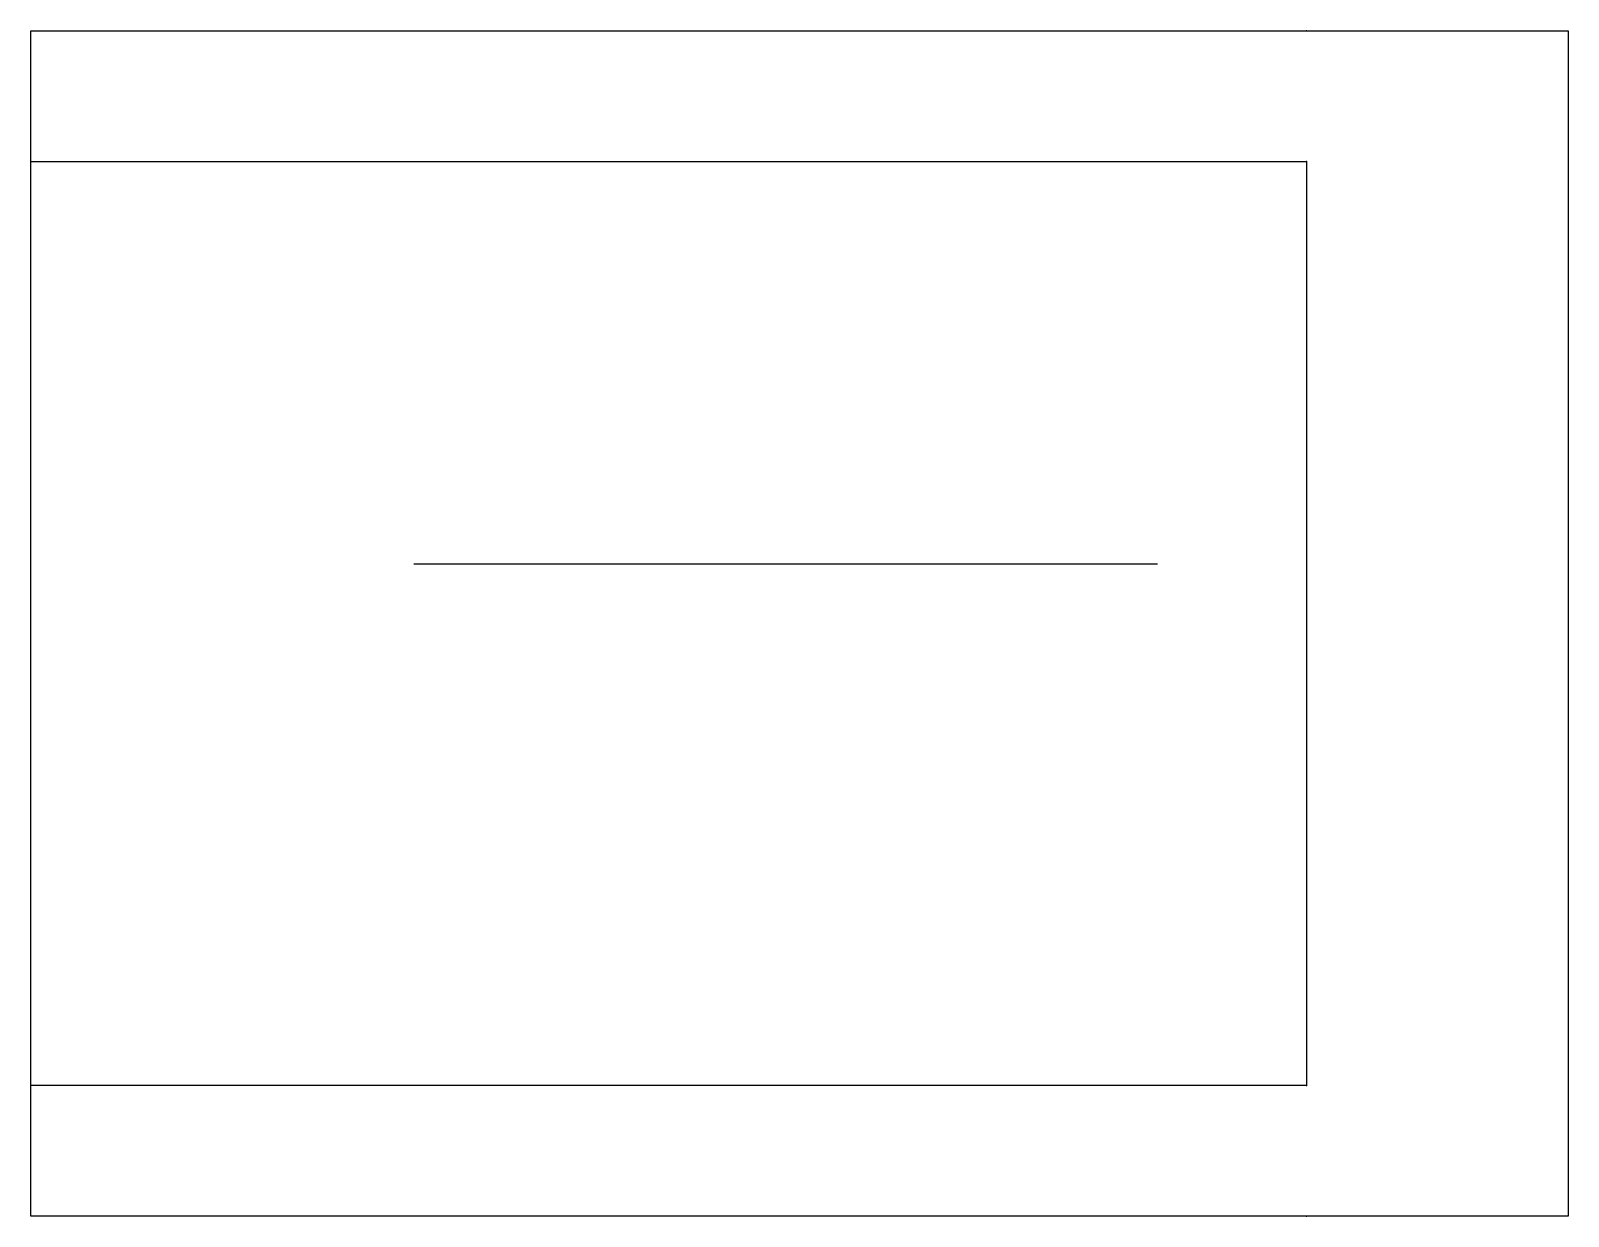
# Model space of a CAD drawing. Extents: x -1943 to -1793, y -884 to -769.
import ezdxf

# ---------------------------------------------------------------- set-up
doc = ezdxf.new("R2010")
doc.units = 0
for name, color, linetype in [('1', 1, 'Continuous'), ('14', 3, 'Continuous'), ('4', 2, 'Continuous'), ('7', 7, 'Continuous')]:
    doc.layers.add(name, color=color, linetype=linetype)

msp = doc.modelspace()

# ---------------------------------------------------------------- linework, layer by layer
at = {"layer": '1'}
msp.add_lwpolyline([(-1942.707062, -884.23027), (-1942.707062, -868.535848), (-1942.707062, -853.064654), (-1942.707062, -837.593446), (-1942.707062, -822.180836), (-1942.707062, -806.709646), (-1942.707062, -791.238458), (-1942.707062, -776.076614), (-1942.707062, -769.168243), (-1926.969635, -769.168243), (-1911.501786, -769.168243), (-1896.352322, -769.168243), (-1881.32963, -769.168243), (-1865.875927, -769.168243), (-1850.853247, -769.168243), (-1835.795451, -769.168243), (-1820.852217, -769.168243), (-1818.882141, -769.168243), (-1818.882141, -769.168243), (-1808.842803, -769.168243), (-1793.482208, -769.168243), (-1793.482208, -784.663062), (-1793.482208, -799.834811), (-1793.482208, -814.866059), (-1793.482208, -830.037818), (-1793.482208, -845.087973), (-1793.482208, -860.259726), (-1793.482208, -875.464476), (-1793.482208, -884.23027), (-1818.882141, -884.23027), (-1818.882141, -884.23027)], close=True, dxfattribs=at)
at = {"layer": '14'}
msp.add_lwpolyline([(-1942.707062, -871.530304), (-1942.707062, -855.508996), (-1942.707062, -839.842167), (-1942.707062, -825.175343), (-1942.707062, -808.739027), (-1942.707062, -793.794312), (-1942.707062, -781.86821), (-1926.518983, -781.86821), (-1910.173295, -781.86821), (-1893.767885, -781.86821), (-1877.894125, -781.86821), (-1862.190803, -781.86821), (-1846.363572, -781.86821), (-1831.20819, -781.86821), (-1818.882141, -781.86821), (-1818.882141, -781.86821), (-1818.882141, -798.157113), (-1818.882141, -813.668234), (-1818.882141, -829.124247), (-1818.882141, -844.688641), (-1818.882141, -859.82259), (-1818.882141, -871.530304), (-1818.882141, -871.530304)], close=True, dxfattribs=at)
at = {"layer": '4'}
for p in [(-1818.882141, -769.168243), (-1818.882141, -781.86821), (-1818.882141, -871.530304), (-1818.882141, -884.23027)]:
    msp.add_point(p, dxfattribs=at)
at = {"layer": '7'}
msp.add_line((-1905.520935, -820.915146), (-1833.346252, -820.915146), dxfattribs=at)

doc.saveas('drawing.dxf')
